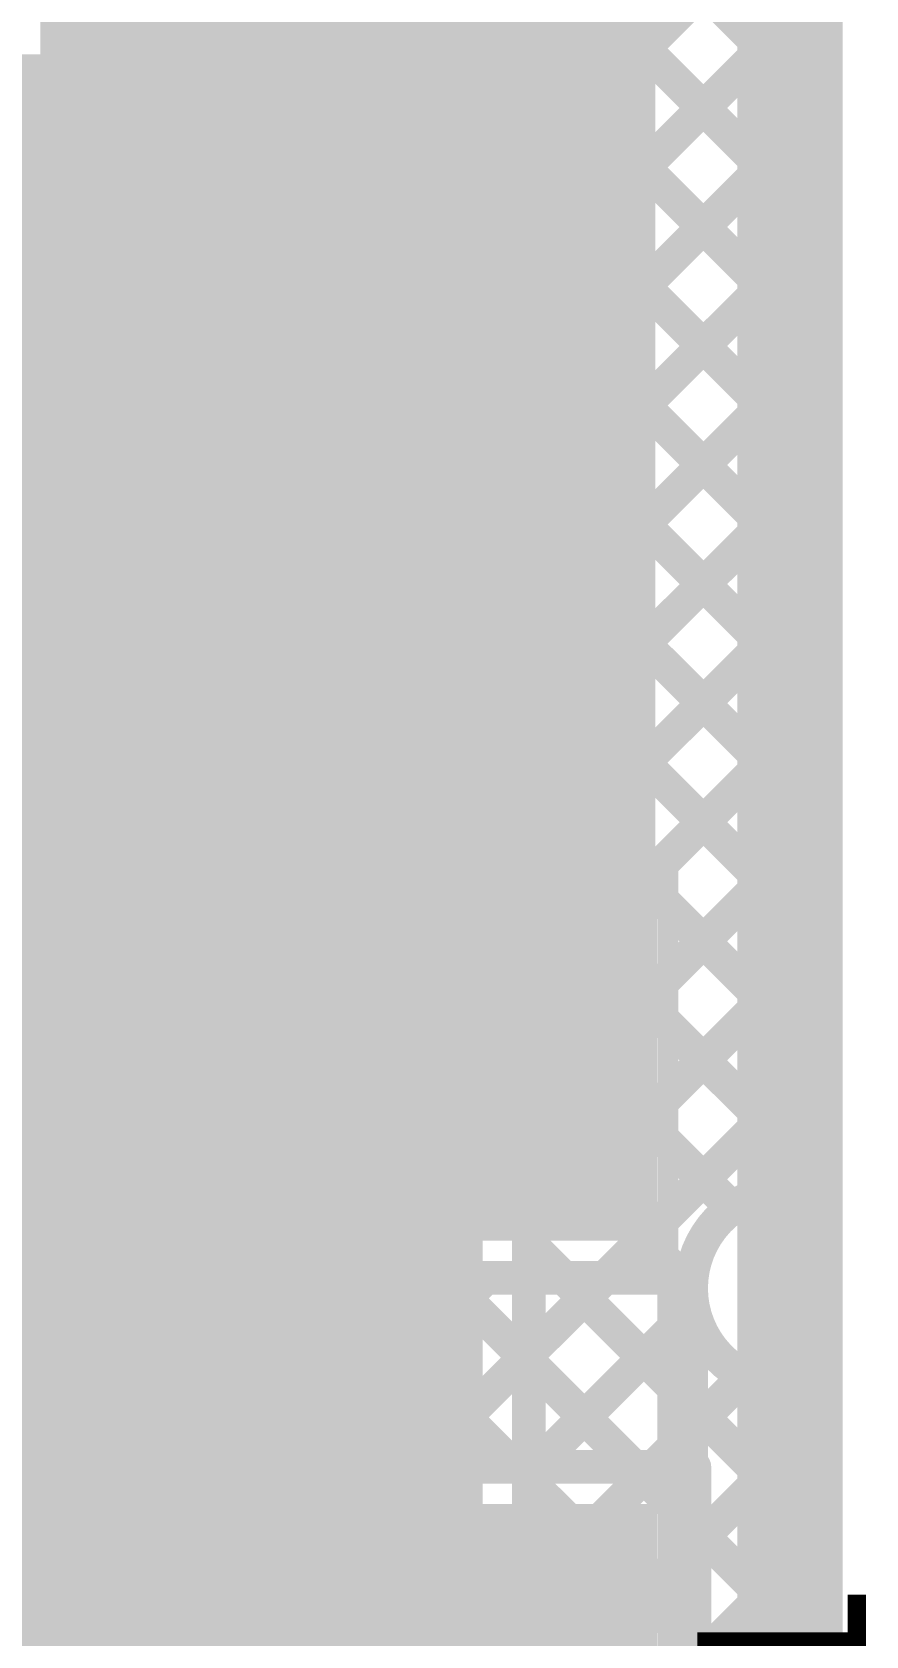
# Model space of a CAD drawing. Header units: millimetres. Extents: x 3.57 to 6.19, y 4.04 to 5.89.
# Drawn here: x 5.752 to 5.95, y 4.7564 to 5.1375 of the extents above; entities that cross this region are included whole.
import ezdxf

# ---------------------------------------------------------------- set-up
doc = ezdxf.new("R2010")
doc.units = ezdxf.units.MM
doc.header["$MEASUREMENT"] = 0
for name, color, linetype in [('BottomLayer', 5, 'Continuous'), ('BottomSolder', 6, 'Continuous'), ('MultiLayer', 9, 'Continuous'), ('TopLayer', 1, 'Continuous'), ('TopOverlay', 2, 'Continuous'), ('TopPaste', 8, 'Continuous'), ('TopSolder', 216, 'Continuous'), ('ViaHoleLayer', 16, 'Continuous')]:
    doc.layers.add(name, color=color, linetype=linetype)

# ---------------------------------------------------------------- blocks, each defined once
blk = doc.blocks.new('CD54_4R7M_46')
at = {"layer": 'TopLayer'}
for points in [[(-0.11811, -0.10827), (-0.03346, -0.10827), (-0.11811, 0.10827), (-0.03346, 0.10827)], [(0.03346, -0.10827), (0.11811, -0.10827), (0.03346, 0.10827), (0.11811, 0.10827)]]:
    blk.add_solid(points, dxfattribs=at)
at = {"layer": 'TopOverlay', "const_width": 0.005}
for points in [[(0.126, 0.113), (-0.122, 0.113)], [(0.126, -0.113), (-0.122, -0.113)]]:
    blk.add_lwpolyline(points, dxfattribs=at)
at = {"layer": 'TopOverlay', "const_width": 0.0025}
for points in [[(-0.12325, 0.113, 1), (-0.12075, 0.113, 1)], [(0.12475, 0.113, 1), (0.12725, 0.113, 1)], [(-0.12325, -0.113, 1), (-0.12075, -0.113, 1)], [(0.12475, -0.113, 1), (0.12725, -0.113, 1)]]:
    blk.add_lwpolyline(points, format="xyb", close=True, dxfattribs=at)
at = {"layer": 'TopPaste'}
for points in [[(-0.11811, -0.10827), (-0.03346, -0.10827), (-0.11811, 0.10827), (-0.03346, 0.10827)], [(0.03346, -0.10827), (0.11811, -0.10827), (0.03346, 0.10827), (0.11811, 0.10827)]]:
    blk.add_solid(points, dxfattribs=at)
at = {"layer": 'TopSolder'}
for points in [[(-0.12028, -0.11043), (-0.0313, -0.11043), (-0.12028, 0.11043), (-0.0313, 0.11043)], [(0.0313, -0.11043), (0.12028, -0.11043), (0.0313, 0.11043), (0.12028, 0.11043)]]:
    blk.add_solid(points, dxfattribs=at)
blk = doc.blocks.new('DO_214AC_50')
at = {"layer": 'TopLayer'}
for points in [[(-0.04508, -0.04331), (-0.04508, 0.04331), (-0.13209, -0.04331), (-0.13209, 0.04331)], [(0.13209, -0.04331), (0.13209, 0.04331), (0.04508, -0.04331), (0.04508, 0.04331)]]:
    blk.add_solid(points, dxfattribs=at)
at = {"layer": 'TopOverlay', "const_width": 0.01}
for points in [[(-0.10307, 0.05976), (0.1126, 0.05976)], [(0.1126, 0.0485), (0.1126, 0.0589)], [(0.1126, -0.0589), (0.1126, -0.0485)], [(-0.10307, -0.05976), (0.1126, -0.05976)]]:
    blk.add_lwpolyline(points, dxfattribs=at)
at = {"layer": 'TopOverlay', "const_width": 0.005}
for points in [[(-0.10557, 0.05976, 1), (-0.10057, 0.05976, 1)], [(0.1101, 0.05976, 1), (0.1151, 0.05976, 1)], [(0.1101, 0.0589, 1), (0.1151, 0.0589, 1)], [(0.1101, 0.0485, 1), (0.1151, 0.0485, 1)], [(0.1101, -0.0485, 1), (0.1151, -0.0485, 1)], [(-0.10557, -0.05976, 1), (-0.10057, -0.05976, 1)], [(0.1101, -0.0589, 1), (0.1151, -0.0589, 1)], [(0.1101, -0.05976, 1), (0.1151, -0.05976, 1)]]:
    blk.add_lwpolyline(points, format="xyb", close=True, dxfattribs=at)
at = {"layer": 'TopOverlay'}
for points in [[(-0.194, -0.06496), (-0.13512, -0.06496), (-0.194, 0.06496), (-0.13512, 0.06496)], [(-0.13598, 0.04591), (-0.09354, 0.04591), (-0.13598, 0.06496), (-0.09354, 0.06496)], [(-0.13598, -0.06496), (-0.09354, -0.06496), (-0.13598, -0.04591), (-0.09354, -0.04591)]]:
    blk.add_solid(points, dxfattribs=at)
at = {"layer": 'TopPaste'}
for points in [[(-0.04508, -0.04331), (-0.04508, 0.04331), (-0.13209, -0.04331), (-0.13209, 0.04331)], [(0.13209, -0.04331), (0.13209, 0.04331), (0.04508, -0.04331), (0.04508, 0.04331)]]:
    blk.add_solid(points, dxfattribs=at)
at = {"layer": 'TopSolder'}
for points in [[(-0.04108, -0.04731), (-0.04108, 0.04731), (-0.13609, -0.04731), (-0.13609, 0.04731)], [(0.13609, -0.04731), (0.13609, 0.04731), (0.04108, -0.04731), (0.04108, 0.04731)]]:
    blk.add_solid(points, dxfattribs=at)

msp = doc.modelspace()

# ---------------------------------------------------------------- linework, layer by layer
at = {"layer": 'BottomLayer'}
for points, const_width in [([(5.93734, 4.86188), (5.93734, 5.63982)], 0.008), ([(5.79162, 5.26753), (5.93734, 5.12181)], 0.008), ([(5.77032, 5.26055), (5.93734, 5.09352)], 0.008), ([(5.87, 5.13461), (5.93734, 5.20195)], 0.008), ([(5.87, 5.10632), (5.93734, 5.17367)], 0.008), ([(5.87, 5.07804), (5.93734, 5.14538)], 0.008), ([(5.87, 5.069), (5.87, 5.142)], 0.008), ([(5.87, 5.069), (5.87, 5.142)], 0.008), ([(5.87, 5.13258), (5.93734, 5.06524)], 0.008), ([(5.87, 5.04975), (5.93734, 5.1171)], 0.008), ([(5.87, 5.1043), (5.93734, 5.03695)], 0.008), ([(5.87, 5.02147), (5.93734, 5.08881)], 0.008), ([(5.87, 5.07601), (5.93734, 5.00867)], 0.008), ([(5.87, 4.67323), (5.87, 5.069)], 0.008), ([(5.87, 4.99319), (5.93734, 5.06053)], 0.008), ([(5.87, 5.04773), (5.93734, 4.98039)], 0.008), ([(5.80867, 4.687), (5.80867, 5.03033)], 0.025), ([(5.87, 4.9649), (5.93734, 5.03225)], 0.008), ([(5.87, 5.01945), (5.93734, 4.9521)], 0.008), ([(5.87, 4.93662), (5.93734, 5.00396)], 0.008), ([(5.87, 4.99116), (5.93734, 4.92382)], 0.008), ([(5.87, 4.90833), (5.93734, 4.97568)], 0.008), ([(5.87, 4.96288), (5.93734, 4.89553)], 0.008), ([(5.87, 4.88005), (5.93734, 4.94739)], 0.008), ([(5.87, 4.93459), (5.93734, 4.86725)], 0.008), ([(5.87, 4.85176), (5.93734, 4.91911)], 0.008), ([(5.87, 4.90631), (5.91825, 4.85806)], 0.008), ([(5.87, 4.82348), (5.93734, 4.89082)], 0.008), ([(5.87, 4.87802), (5.90851, 4.83952)], 0.008), ([(5.87, 4.84974), (5.9085, 4.81124)], 0.008), ([(5.932, 4.702), (5.932, 4.839)], 0.025), ([(5.9085, 4.71173), (5.9085, 4.839)], 0.008), ([(5.87, 4.7952), (5.9085, 4.8337)], 0.008), ([(5.87, 4.82146), (5.9085, 4.78296)], 0.008), ([(5.87, 4.76691), (5.9085, 4.80541)], 0.008), ([(5.87, 4.79317), (5.9085, 4.75467)], 0.008), ([(5.87, 4.73863), (5.9085, 4.77713)], 0.008), ([(5.87, 4.76489), (5.9085, 4.72639)], 0.008)]:
    msp.add_lwpolyline(points, dxfattribs=dict(at, const_width=const_width))
for points, const_width in [([(5.868, 5.13461, 1), (5.872, 5.13461, 1)], 0.004), ([(5.868, 5.13258, 1), (5.872, 5.13258, 1)], 0.004), ([(5.93534, 5.12181, 1), (5.93934, 5.12181, 1)], 0.004), ([(5.93534, 5.1171, 1), (5.93934, 5.1171, 1)], 0.004), ([(5.868, 5.10632, 1), (5.872, 5.10632, 1)], 0.004), ([(5.868, 5.1043, 1), (5.872, 5.1043, 1)], 0.004), ([(5.93534, 5.09352, 1), (5.93934, 5.09352, 1)], 0.004), ([(5.93534, 5.08881, 1), (5.93934, 5.08881, 1)], 0.004), ([(5.868, 5.07804, 1), (5.872, 5.07804, 1)], 0.004), ([(5.868, 5.07601, 1), (5.872, 5.07601, 1)], 0.004), ([(5.868, 5.069, 1), (5.872, 5.069, 1)], 0.004), ([(5.868, 5.069, 1), (5.872, 5.069, 1)], 0.004), ([(5.868, 5.069, 1), (5.872, 5.069, 1)], 0.004), ([(5.93534, 5.06524, 1), (5.93934, 5.06524, 1)], 0.004), ([(5.93534, 5.06053, 1), (5.93934, 5.06053, 1)], 0.004), ([(5.868, 5.04975, 1), (5.872, 5.04975, 1)], 0.004), ([(5.868, 5.04773, 1), (5.872, 5.04773, 1)], 0.004), ([(5.80242, 5.03033, 1), (5.81492, 5.03033, 1)], 0.0125), ([(5.93534, 5.03695, 1), (5.93934, 5.03695, 1)], 0.004), ([(5.93534, 5.03225, 1), (5.93934, 5.03225, 1)], 0.004), ([(5.868, 5.02147, 1), (5.872, 5.02147, 1)], 0.004), ([(5.868, 5.01945, 1), (5.872, 5.01945, 1)], 0.004), ([(5.93534, 5.00867, 1), (5.93934, 5.00867, 1)], 0.004), ([(5.93534, 5.00396, 1), (5.93934, 5.00396, 1)], 0.004), ([(5.868, 4.99319, 1), (5.872, 4.99319, 1)], 0.004), ([(5.868, 4.99116, 1), (5.872, 4.99116, 1)], 0.004), ([(5.93534, 4.98039, 1), (5.93934, 4.98039, 1)], 0.004), ([(5.93534, 4.97568, 1), (5.93934, 4.97568, 1)], 0.004), ([(5.868, 4.9649, 1), (5.872, 4.9649, 1)], 0.004), ([(5.868, 4.96288, 1), (5.872, 4.96288, 1)], 0.004), ([(5.93534, 4.9521, 1), (5.93934, 4.9521, 1)], 0.004), ([(5.93534, 4.94739, 1), (5.93934, 4.94739, 1)], 0.004), ([(5.868, 4.93662, 1), (5.872, 4.93662, 1)], 0.004), ([(5.868, 4.93459, 1), (5.872, 4.93459, 1)], 0.004), ([(5.93534, 4.92382, 1), (5.93934, 4.92382, 1)], 0.004), ([(5.93534, 4.91911, 1), (5.93934, 4.91911, 1)], 0.004), ([(5.868, 4.90833, 1), (5.872, 4.90833, 1)], 0.004), ([(5.868, 4.90631, 1), (5.872, 4.90631, 1)], 0.004), ([(5.93534, 4.89553, 1), (5.93934, 4.89553, 1)], 0.004), ([(5.93534, 4.89082, 1), (5.93934, 4.89082, 1)], 0.004), ([(5.868, 4.88005, 1), (5.872, 4.88005, 1)], 0.004), ([(5.868, 4.87802, 1), (5.872, 4.87802, 1)], 0.004), ([(5.93534, 4.86725, 1), (5.93934, 4.86725, 1)], 0.004), ([(5.93534, 4.86188, 1), (5.93934, 4.86188, 1)], 0.004), ([(5.93534, 4.86188, 1), (5.93934, 4.86188, 1)], 0.004), ([(5.91625, 4.85806, 1), (5.92025, 4.85806, 1)], 0.004), ([(5.868, 4.85176, 1), (5.872, 4.85176, 1)], 0.004), ([(5.868, 4.84974, 1), (5.872, 4.84974, 1)], 0.004), ([(5.92575, 4.839, 1), (5.93825, 4.839, 1)], 0.0125), ([(5.92609, 4.839, 1), (5.93791, 4.839, 1)], 0.01181), ([(5.9065, 4.839, 1), (5.9105, 4.839, 1)], 0.004), ([(5.9065, 4.839, 1), (5.9105, 4.839, 1)], 0.004), ([(5.90651, 4.83952, 1), (5.91051, 4.83952, 1)], 0.004), ([(5.9065, 4.8337, 1), (5.9105, 4.8337, 1)], 0.004), ([(5.868, 4.82348, 1), (5.872, 4.82348, 1)], 0.004), ([(5.868, 4.82146, 1), (5.872, 4.82146, 1)], 0.004), ([(5.9065, 4.81124, 1), (5.9105, 4.81124, 1)], 0.004), ([(5.9065, 4.80541, 1), (5.9105, 4.80541, 1)], 0.004), ([(5.868, 4.7952, 1), (5.872, 4.7952, 1)], 0.004), ([(5.868, 4.79317, 1), (5.872, 4.79317, 1)], 0.004), ([(5.9065, 4.78296, 1), (5.9105, 4.78296, 1)], 0.004), ([(5.9065, 4.77713, 1), (5.9105, 4.77713, 1)], 0.004), ([(5.868, 4.76691, 1), (5.872, 4.76691, 1)], 0.004), ([(5.868, 4.76489, 1), (5.872, 4.76489, 1)], 0.004), ([(5.9065, 4.75467, 1), (5.9105, 4.75467, 1)], 0.004)]:
    msp.add_lwpolyline(points, format="xyb", close=True, dxfattribs=dict(at, const_width=const_width))
at = {"layer": 'BottomLayer', "const_width": 0.008}
msp.add_lwpolyline([(5.9085, 4.839, -0.483109), (5.93734, 4.86188)], format="xyb", dxfattribs=at)
at = {"layer": 'BottomLayer'}
for points in [[(5.601, 5.08), (5.859, 5.08), (5.601, 5.131), (5.859, 5.131)], [(5.725, 4.672), (5.859, 4.672), (5.725, 5.131), (5.859, 5.131)]]:
    msp.add_solid(points, dxfattribs=at)
at = {"layer": 'BottomSolder', "const_width": 0.00991}
msp.add_lwpolyline([(5.92705, 4.839, 1), (5.93695, 4.839, 1)], format="xyb", close=True, dxfattribs=at)
at = {"layer": 'MultiLayer', "const_width": 0.01181}
msp.add_lwpolyline([(5.92609, 4.839, 1), (5.93791, 4.839, 1)], format="xyb", close=True, dxfattribs=at)
at = {"layer": 'TopLayer'}
for points, const_width in [([(5.932, 4.839), (5.932, 5.277)], 0.025), ([(5.67, 4.841), (5.817, 4.841)], 0.008), ([(5.70903, 4.841), (5.7535, 4.79654)], 0.008), ([(5.72992, 4.79654), (5.77438, 4.841)], 0.008), ([(5.73732, 4.841), (5.78178, 4.79654)], 0.008), ([(5.7582, 4.79654), (5.80267, 4.841)], 0.008), ([(5.7656, 4.841), (5.81007, 4.79654)], 0.008), ([(5.78649, 4.79654), (5.83142, 4.84146)], 0.008), ([(5.79389, 4.841), (5.83835, 4.79654)], 0.008), ([(5.81477, 4.79654), (5.8597, 4.84146)], 0.008), ([(5.817, 4.84146), (5.9085, 4.84146)], 0.008), ([(5.82171, 4.84146), (5.86664, 4.79654)], 0.008), ([(5.84305, 4.79654), (5.88798, 4.84146)], 0.008), ([(5.84999, 4.84146), (5.89492, 4.79654)], 0.008), ([(5.87828, 4.84146), (5.93734, 4.7824)], 0.008), ([(5.87134, 4.79654), (5.909, 4.83419)], 0.008), ([(5.89962, 4.79654), (5.92121, 4.81812)], 0.008), ([(5.93252, 4.81551), (5.93734, 4.81068)], 0.008), ([(5.93734, 4.74399), (5.93734, 4.81612)], 0.008), ([(5.90927, 4.7779), (5.93734, 4.80597)], 0.008), ([(5.67073, 4.79654), (5.90927, 4.79654)], 0.008), ([(5.90927, 4.68989), (5.90927, 4.79654)], 0.008), ([(5.90927, 4.78219), (5.93734, 4.75411)], 0.008), ([(5.90927, 4.74961), (5.93734, 4.77769)], 0.008), ([(5.90927, 4.7539), (5.9314, 4.73177)], 0.008)]:
    msp.add_lwpolyline(points, dxfattribs=dict(at, const_width=const_width))
for points, const_width in [([(5.92575, 4.839, 1), (5.93825, 4.839, 1)], 0.0125), ([(5.92609, 4.839, 1), (5.93791, 4.839, 1)], 0.01181), ([(5.7636, 4.841, 1), (5.7676, 4.841, 1)], 0.004), ([(5.77238, 4.841, 1), (5.77638, 4.841, 1)], 0.004), ([(5.79189, 4.841, 1), (5.79589, 4.841, 1)], 0.004), ([(5.80067, 4.841, 1), (5.80467, 4.841, 1)], 0.004), ([(5.815, 4.84146, 1), (5.819, 4.84146, 1)], 0.004), ([(5.815, 4.841, 1), (5.819, 4.841, 1)], 0.004), ([(5.81971, 4.84146, 1), (5.82371, 4.84146, 1)], 0.004), ([(5.82942, 4.84146, 1), (5.83342, 4.84146, 1)], 0.004), ([(5.84799, 4.84146, 1), (5.85199, 4.84146, 1)], 0.004), ([(5.8577, 4.84146, 1), (5.8617, 4.84146, 1)], 0.004), ([(5.87628, 4.84146, 1), (5.88028, 4.84146, 1)], 0.004), ([(5.88598, 4.84146, 1), (5.88998, 4.84146, 1)], 0.004), ([(5.9065, 4.84146, 1), (5.9105, 4.84146, 1)], 0.004), ([(5.9065, 4.839, 1), (5.9105, 4.839, 1)], 0.004), ([(5.907, 4.83419, 1), (5.911, 4.83419, 1)], 0.004), ([(5.91921, 4.81812, 1), (5.92321, 4.81812, 1)], 0.004), ([(5.93052, 4.81551, 1), (5.93452, 4.81551, 1)], 0.004), ([(5.93534, 4.81612, 1), (5.93934, 4.81612, 1)], 0.004), ([(5.93534, 4.81612, 1), (5.93934, 4.81612, 1)], 0.004), ([(5.93534, 4.81068, 1), (5.93934, 4.81068, 1)], 0.004), ([(5.93534, 4.80597, 1), (5.93934, 4.80597, 1)], 0.004), ([(5.7515, 4.79654, 1), (5.7555, 4.79654, 1)], 0.004), ([(5.7562, 4.79654, 1), (5.7602, 4.79654, 1)], 0.004), ([(5.77978, 4.79654, 1), (5.78378, 4.79654, 1)], 0.004), ([(5.78449, 4.79654, 1), (5.78849, 4.79654, 1)], 0.004), ([(5.80807, 4.79654, 1), (5.81207, 4.79654, 1)], 0.004), ([(5.81277, 4.79654, 1), (5.81677, 4.79654, 1)], 0.004), ([(5.83635, 4.79654, 1), (5.84035, 4.79654, 1)], 0.004), ([(5.84105, 4.79654, 1), (5.84506, 4.79654, 1)], 0.004), ([(5.86464, 4.79654, 1), (5.86864, 4.79654, 1)], 0.004), ([(5.86934, 4.79654, 1), (5.87334, 4.79654, 1)], 0.004), ([(5.89292, 4.79654, 1), (5.89692, 4.79654, 1)], 0.004), ([(5.89762, 4.79654, 1), (5.90162, 4.79654, 1)], 0.004), ([(5.90727, 4.79654, 1), (5.91127, 4.79654, 1)], 0.004), ([(5.90727, 4.79654, 1), (5.91127, 4.79654, 1)], 0.004), ([(5.90727, 4.78219, 1), (5.91127, 4.78219, 1)], 0.004), ([(5.93534, 4.7824, 1), (5.93934, 4.7824, 1)], 0.004), ([(5.90727, 4.7779, 1), (5.91127, 4.7779, 1)], 0.004), ([(5.93534, 4.77769, 1), (5.93934, 4.77769, 1)], 0.004), ([(5.90727, 4.7539, 1), (5.91127, 4.7539, 1)], 0.004), ([(5.93534, 4.75411, 1), (5.93934, 4.75411, 1)], 0.004)]:
    msp.add_lwpolyline(points, format="xyb", close=True, dxfattribs=dict(at, const_width=const_width))
at = {"layer": 'TopLayer', "const_width": 0.008}
msp.add_lwpolyline([(5.93734, 4.81612, -0.483109), (5.9085, 4.839)], format="xyb", dxfattribs=at)
at = {"layer": 'TopLayer'}
for points in [[(5.9, 4.853), (5.9, 5.231), (5.754, 4.853), (5.754, 5.231)], [(5.624, 5.054), (5.624, 5.005), (5.764, 5.054), (5.764, 5.005)], [(5.681, 4.852), (5.806, 4.852), (5.681, 5.054), (5.806, 5.054)], [(5.716, 4.784), (5.716, 4.628), (5.866, 4.784), (5.866, 4.628)]]:
    msp.add_solid(points, dxfattribs=at)
at = {"layer": 'TopSolder', "const_width": 0.00991}
msp.add_lwpolyline([(5.92705, 4.839, 1), (5.93695, 4.839, 1)], format="xyb", close=True, dxfattribs=at)
at = {"layer": 'ViaHoleLayer', "const_width": 0.00591}
msp.add_lwpolyline([(5.92905, 4.839, 1), (5.93495, 4.839, 1)], format="xyb", close=True, dxfattribs=at)

# ---------------------------------------------------------------- block references
for name, p, rotation in [('DO_214AC_50', (5.753, 5.187), 360), ('CD54_4R7M_46', (5.79, 4.819), 270)]:
    msp.add_blockref(name, p, dxfattribs=dict(rotation=rotation))

# ---------------------------------------------------------------- texts
at = {"layer": 'TopOverlay'}
msp.add_text('L1', height=0.04, rotation=90, dxfattribs=at).set_placement((5.94999, 4.70934))

doc.saveas('drawing.dxf')
